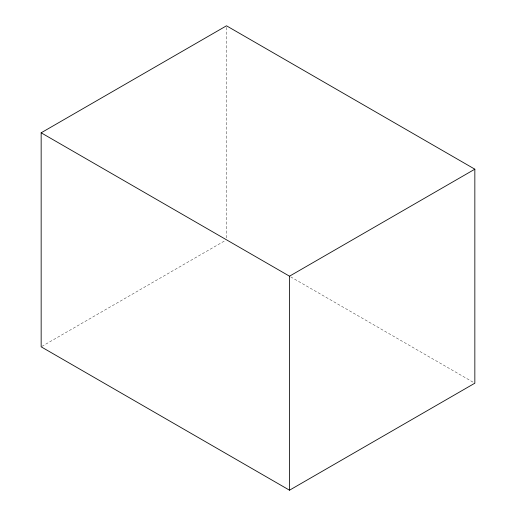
<?xml version="1.0" encoding="UTF-8"?>
<svg xmlns="http://www.w3.org/2000/svg" width="516" height="516" viewBox="0 0 516 516"><rect width="100%" height="100%" fill="white"/><g stroke="black" fill="none" stroke-linecap="round" stroke-linejoin="round"><path stroke-width="0.39" stroke-dasharray="2.58 1.94" d="M41.854 346.41L225.099 240.617M290.676 276.866L474.843 383.195M226.492 27.406L226.492 239.005"/><path stroke-width="0.77" d="M41.157 132.805L226.492 25.8L474.843 169.184L474.843 383.195L289.508 490.2L41.157 346.817L41.157 132.805L289.508 276.189L474.843 169.184M289.508 276.189L289.508 490.2"/></g></svg>
